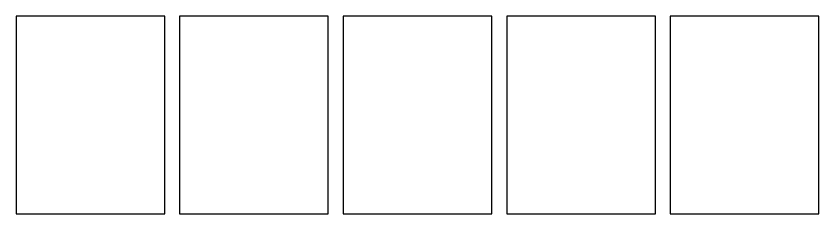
# Model space of a CAD drawing. Header units: millimetres. Extents: x 400 to 3670, y 2000 to 2400.
# Drawn here: x 2050 to 3670, y 2000 to 2400 of the extents above; entities that cross this region are included whole.
import ezdxf

# ---------------------------------------------------------------- set-up
doc = ezdxf.new("R2010")
doc.units = ezdxf.units.MM

msp = doc.modelspace()

# ---------------------------------------------------------------- linework, layer by layer
for p, q in [((2350, 2400), (2050, 2400)), ((2050, 2400), (2050, 2000)), ((2350, 2400), (2050, 2400)), ((2050, 2400), (2050, 2000)), ((2350, 2400), (2050, 2400)), ((2050, 2400), (2050, 2000)), ((2350, 2400), (2050, 2400)), ((2050, 2400), (2050, 2000)), ((2350, 2000), (2350, 2400)), ((2350, 2000), (2350, 2400)), ((2350, 2000), (2350, 2400)), ((2350, 2000), (2350, 2400)), ((2680, 2400), (2380, 2400)), ((2380, 2400), (2380, 2000)), ((2680, 2400), (2380, 2400)), ((2380, 2400), (2380, 2000)), ((2680, 2400), (2380, 2400)), ((2380, 2400), (2380, 2000)), ((2680, 2400), (2380, 2400)), ((2380, 2400), (2380, 2000)), ((2680, 2000), (2680, 2400)), ((2680, 2000), (2680, 2400)), ((2680, 2000), (2680, 2400)), ((2680, 2000), (2680, 2400)), ((3010, 2400), (2710, 2400)), ((2710, 2400), (2710, 2000)), ((3010, 2400), (2710, 2400)), ((2710, 2400), (2710, 2000)), ((3010, 2400), (2710, 2400)), ((2710, 2400), (2710, 2000)), ((3010, 2400), (2710, 2400)), ((2710, 2400), (2710, 2000)), ((3010, 2000), (3010, 2400)), ((3010, 2000), (3010, 2400)), ((3010, 2000), (3010, 2400)), ((3010, 2000), (3010, 2400)), ((3340, 2400), (3040, 2400)), ((3040, 2400), (3040, 2000)), ((3340, 2400), (3040, 2400)), ((3040, 2400), (3040, 2000)), ((3340, 2400), (3040, 2400)), ((3040, 2400), (3040, 2000)), ((3340, 2400), (3040, 2400)), ((3040, 2400), (3040, 2000)), ((3340, 2000), (3340, 2400)), ((3340, 2000), (3340, 2400)), ((3340, 2000), (3340, 2400)), ((3340, 2000), (3340, 2400)), ((3670, 2400), (3370, 2400)), ((3370, 2400), (3370, 2000)), ((3670, 2400), (3370, 2400)), ((3370, 2400), (3370, 2000)), ((3670, 2400), (3370, 2400)), ((3370, 2400), (3370, 2000)), ((3670, 2400), (3370, 2400)), ((3370, 2400), (3370, 2000)), ((3670, 2000), (3670, 2400)), ((3670, 2000), (3670, 2400)), ((3670, 2000), (3670, 2400)), ((3670, 2000), (3670, 2400)), ((2050, 2000), (2350, 2000)), ((2050, 2000), (2350, 2000)), ((2050, 2000), (2350, 2000)), ((2050, 2000), (2350, 2000)), ((2380, 2000), (2680, 2000)), ((2380, 2000), (2680, 2000)), ((2380, 2000), (2680, 2000)), ((2380, 2000), (2680, 2000)), ((2710, 2000), (3010, 2000)), ((2710, 2000), (3010, 2000)), ((2710, 2000), (3010, 2000)), ((2710, 2000), (3010, 2000)), ((3040, 2000), (3340, 2000)), ((3040, 2000), (3340, 2000)), ((3040, 2000), (3340, 2000)), ((3040, 2000), (3340, 2000)), ((3370, 2000), (3670, 2000)), ((3370, 2000), (3670, 2000)), ((3370, 2000), (3670, 2000)), ((3370, 2000), (3670, 2000))]:
    msp.add_line(p, q)

doc.saveas('drawing.dxf')
